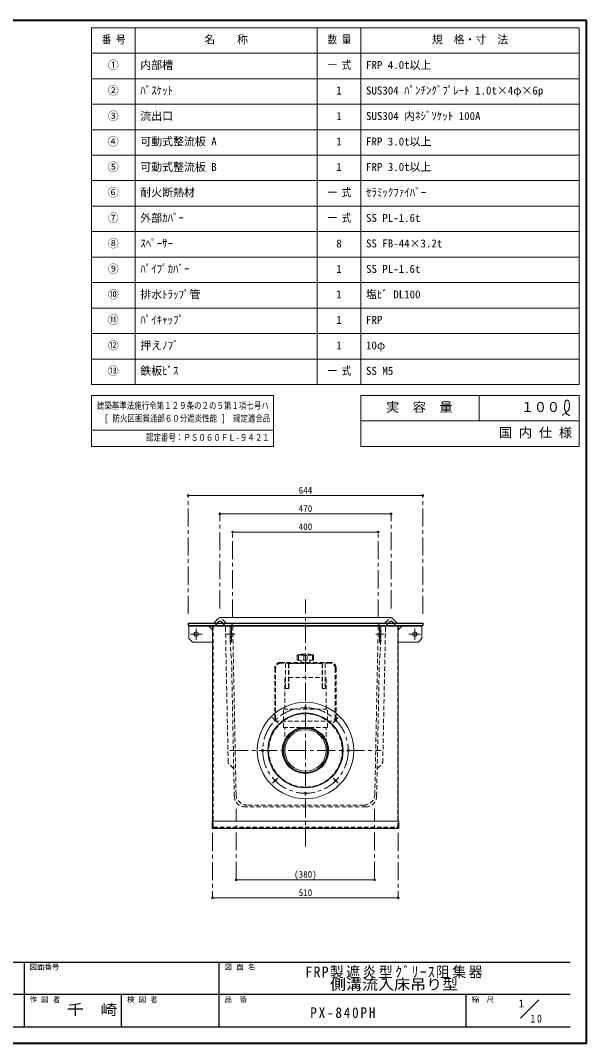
# Model space of a CAD drawing. Units: millimetres at full size, sheet at 1:10; details may follow other scales. Extents: x -2096 to 1954, y -1403 to 1407.
# Drawn here: x 399 to 1954, y -1403 to 1407 of the extents above; entities that cross this region are included whole.
import ezdxf
from ezdxf.enums import TextEntityAlignment as Align

# ---------------------------------------------------------------- set-up
doc = ezdxf.new("R2010")
doc.units = ezdxf.units.MM
doc.header["$LTSCALE"] = 10
doc.header["$PDMODE"] = 32
doc.header["$PDSIZE"] = 5
doc.linetypes.add('CHAIN1', pattern=[8, 5, -1, 1, -1])
doc.linetypes.add('DASHED1', pattern=[1.8, 1.2, -0.6])
doc.layers.add('0-0_ﾚｲﾔ1', color=4, linetype='Continuous', lineweight=9)
doc.styles.add('ＭＳ ゴシック', font='')
doc.styles.get('ＭＳ ゴシック').set_extended_font_data('MS Gothic')

msp = doc.modelspace()

# ---------------------------------------------------------------- linework, layer by layer
at = {"layer": '0-0_ﾚｲﾔ1', "color": 1, "lineweight": 40}
for p, q in [((1953.99, 1406.88), (-2096.01, 1406.88)), ((1953.99, -1403.12), (1953.99, 1406.88)), ((1953.99, -1403.12), (-2096.01, -1403.12))]:
    msp.add_line(p, q, dxfattribs=at)
at = {"layer": '0-0_ﾚｲﾔ1', "color": 3, "lineweight": 18}
for p, q in [((593.99, 406.88), (593.99, 1386.88)), ((713.99, 406.88), (713.99, 1386.88)), ((1213.99, 406.88), (1213.99, 1386.88)), ((1333.99, 406.88), (1333.99, 1386.88)), ((1933.99, 1316.88), (593.99, 1316.88)), ((1933.99, 1246.88), (593.99, 1246.88)), ((1933.99, 1176.88), (593.99, 1176.88)), ((1933.99, 1106.88), (593.99, 1106.88)), ((1933.99, 1036.88), (593.99, 1036.88)), ((1933.99, 966.88), (593.99, 966.88)), ((1933.99, 896.88), (593.99, 896.88)), ((1933.99, 826.88), (593.99, 826.88)), ((1933.99, 756.88), (593.99, 756.88)), ((1933.99, 686.88), (593.99, 686.88)), ((1933.99, 616.88), (593.99, 616.88)), ((1933.99, 546.88), (593.99, 546.88)), ((1933.99, 476.88), (593.99, 476.88)), ((1933.99, 406.88), (593.99, 406.88)), ((1093.99, 376.88), (593.99, 376.88)), ((593.99, 236.88), (593.99, 376.88)), ((1093.99, 236.88), (1093.99, 376.88)), ((1333.99, 236.88), (1333.99, 376.88)), ((1658.99, 306.88), (1658.99, 376.88)), ((1093.99, 281.88), (593.99, 281.88)), ((1933.99, 306.88), (1333.99, 306.88)), ((1093.99, 236.88), (593.99, 236.88)), ((1933.99, 236.88), (1333.99, 236.88))]:
    msp.add_line(p, q, dxfattribs=at)
at = {"layer": '0-0_ﾚｲﾔ1', "linetype": 'CHAIN1'}
for p, q in [((859.99, -223.12), (859.99, 101.88)), ((1503.99, -223.12), (1503.99, 101.88)), ((946.99, -208.12), (946.99, 51.88)), ((1416.99, -208.12), (1416.99, 51.88)), ((981.99, -233.12), (981.99, 1.88)), ((1381.99, -233.12), (1381.99, 1.88)), ((1181.99, -862.12), (1181.99, -183.12)), ((865.99, -278.72), (897.99, -278.72)), ((881.99, -294.72), (881.99, -262.72)), ((965.39, -278.72), (988.59, -278.72)), ((1398.59, -278.72), (1375.39, -278.72)), ((1497.99, -278.72), (1465.99, -278.72)), ((1481.99, -294.72), (1481.99, -262.72)), ((1091.83, -507.97), (1105.97, -522.11)), ((1258, -522.11), (1272.14, -507.97)), ((974.49, -598.12), (1389.49, -598.12)), ((1091.83, -688.28), (1105.97, -674.14)), ((1258, -674.14), (1272.14, -688.28)), ((991.99, -953.12), (991.99, -758.12)), ((1371.99, -953.12), (1371.99, -758.12)), ((926.99, -824.72), (926.99, -1003.12)), ((1436.99, -824.72), (1436.99, -1003.12))]:
    msp.add_line(p, q, dxfattribs=at)
at = {"layer": '0-0_ﾚｲﾔ1'}
for p, q in [((1503.99, 101.88), (859.99, 101.88)), ((946.99, 51.88), (1416.99, 51.88)), ((981.99, 1.88), (1381.99, 1.88)), ((861.99, -256.72), (861.99, -290.72)), ((926.99, -266.72), (916.99, -256.72)), ((1436.99, -266.72), (1446.99, -256.72)), ((1501.99, -256.72), (1501.99, -290.72)), ((861.99, -290.72), (871.99, -300.72)), ((871.99, -300.72), (926.99, -300.72)), ((1491.99, -300.72), (1436.99, -300.72)), ((1501.99, -290.72), (1491.99, -300.72)), ((991.99, -953.12), (1371.99, -953.12)), ((926.99, -1003.12), (1436.99, -1003.12))]:
    msp.add_line(p, q, dxfattribs=at)
at = {"layer": '0-0_ﾚｲﾔ1', "color": 5, "lineweight": 25}
for p, q in [((859.99, -248.12), (1503.99, -248.12)), ((859.99, -248.12), (859.99, -255.12)), ((1503.99, -248.12), (1503.99, -255.12)), ((859.99, -255.12), (1503.99, -255.12))]:
    msp.add_line(p, q, dxfattribs=at)
at = {"layer": '0-0_ﾚｲﾔ1', "color": 7, "lineweight": 18}
for p, q in [((931.67, -246.62), (943.41, -234.62)), ((946.99, -233.12), (1416.99, -233.12)), ((1432.31, -246.62), (1420.56, -234.62)), ((861.99, -255.12), (861.99, -256.72)), ((861.99, -256.72), (1501.99, -256.72)), ((926.99, -258.32), (926.99, -792.12)), ((975.39, -256.72), (975.39, -300.72)), ((978.59, -256.72), (978.59, -300.72)), ((1385.39, -256.72), (1385.39, -300.72)), ((1388.59, -256.72), (1388.59, -300.72)), ((1436.99, -257.52), (1436.99, -792.12)), ((1501.99, -255.12), (1501.99, -256.72)), ((975.39, -300.72), (978.59, -300.72)), ((1388.59, -300.72), (1385.39, -300.72)), ((1438.59, -792.12), (925.39, -792.12)), ((925.39, -810.52), (925.39, -792.12)), ((926.99, -812.12), (1436.99, -812.12)), ((1438.59, -810.52), (1438.59, -792.12)), ((1772.77, -1333.63), (1823.27, -1283.12))]:
    msp.add_line(p, q, dxfattribs=at)
at = {"layer": '0-0_ﾚｲﾔ1', "linetype": 'DASHED1'}
for p, q in [((934.61, -253.62), (943.41, -244.63)), ((962.31, -246.62), (950.56, -234.62)), ((959.36, -253.62), (950.56, -244.63)), ((1401.67, -246.62), (1413.41, -234.62)), ((1404.61, -253.62), (1413.41, -244.63)), ((1429.36, -253.62), (1420.56, -244.63)), ((928.59, -808.12), (928.59, -258.32)), ((969.64, -631.1), (962.12, -255.12)), ((975.22, -260.02), (976.69, -333.12)), ((975.39, -272.72), (978.59, -272.72)), ((991.4, -718.72), (982.18, -257.92)), ((1372.58, -718.72), (1381.79, -257.92)), ((1388.59, -272.72), (1385.39, -272.72)), ((1388.75, -260.02), (1387.29, -333.12)), ((1394.33, -631.1), (1401.85, -255.12)), ((1435.39, -256.72), (1435.39, -808.12)), ((975.39, -284.72), (978.59, -284.72)), ((1388.59, -284.72), (1385.39, -284.72)), ((976.69, -333.12), (978.99, -348.12)), ((1159.59, -336.93), (1159.59, -350.12)), ((1162.59, -336.93), (1159.59, -336.93)), ((1168.29, -334.21), (1160.38, -335.95)), ((1162.59, -336.93), (1162.59, -350.12)), ((1169.15, -334.12), (1194.83, -334.12)), ((1177.15, -336.93), (1177.15, -350.12)), ((1186.83, -336.93), (1177.15, -336.93)), ((1186.83, -336.93), (1186.83, -350.12)), ((1195.68, -334.21), (1203.6, -335.95)), ((1201.39, -336.93), (1201.39, -350.12)), ((1387.29, -333.12), (1384.99, -348.12)), ((986.5, -723.72), (978.99, -348.12)), ((1250.99, -356.12), (1112.99, -356.12)), ((1248.99, -358.12), (1114.99, -358.12)), ((1127.58, -359.62), (1127.58, -428.12)), ((1135.08, -359.62), (1135.08, -428.12)), ((1136.37, -360.62), (1136.37, -428.12)), ((1137.37, -359.62), (1178.59, -359.62)), ((1204.38, -350.12), (1159.59, -350.12)), ((1169.99, -350.12), (1169.99, -356.12)), ((1178.59, -358.12), (1178.59, -359.62)), ((1185.38, -358.12), (1185.38, -359.62)), ((1226.6, -359.62), (1185.38, -359.62)), ((1193.99, -350.12), (1193.99, -356.12)), ((1227.6, -360.62), (1227.6, -428.12)), ((1228.9, -359.62), (1228.9, -428.12)), ((1236.4, -359.62), (1236.4, -428.12)), ((1377.48, -723.72), (1384.99, -348.12)), ((1097.99, -371.12), (1097.99, -518.12)), ((1099.99, -373.12), (1099.99, -518.12)), ((1263.99, -373.12), (1263.99, -518.12)), ((1265.99, -371.12), (1265.99, -518.12)), ((1124.99, -398.12), (1127.58, -398.12)), ((1124.99, -485.12), (1124.99, -398.12)), ((1136.37, -398.12), (1227.6, -398.12)), ((1236.4, -398.12), (1238.99, -398.12)), ((1238.99, -485.12), (1238.99, -398.12)), ((1127.58, -428.12), (1136.37, -428.12)), ((1236.4, -428.12), (1227.6, -428.12)), ((1121.49, -485.12), (1242.49, -485.12)), ((1121.49, -535.12), (1121.49, -485.12)), ((1242.49, -535.12), (1242.49, -485.12)), ((1097.99, -518.12), (1265.99, -518.12)), ((1121.49, -535.12), (1242.49, -535.12)), ((1124.99, -577.84), (1124.99, -535.12)), ((1238.99, -577.84), (1238.99, -535.12)), ((983.5, -646.69), (971.14, -634.55)), ((1380.48, -646.69), (1392.84, -634.55)), ((1347.44, -753.12), (1016.54, -753.12)), ((1342.53, -748.12), (1021.45, -748.12)), ((926.99, -809.72), (926.99, -792.12)), ((927.79, -810.52), (1436.19, -810.52)), ((929.39, -808.92), (1434.59, -808.92)), ((946.99, -808.92), (946.99, -810.52)), ((1416.99, -808.92), (1416.99, -810.52)), ((1436.99, -809.72), (1436.99, -792.12))]:
    msp.add_line(p, q, dxfattribs=at)
at = {"layer": '0-0_ﾚｲﾔ1', "color": 7, "linetype": 'DASHED1', "lineweight": 18}
for p, q in [((962.12, -255.12), (962.12, -255.05)), ((1401.85, -255.12), (1401.85, -255.05))]:
    msp.add_line(p, q, dxfattribs=at)
at = {"layer": '0-0_ﾚｲﾔ1', "color": 6, "lineweight": 25}
for p, q in [((-2051.01, -1179.55), (1908.99, -1179.55)), ((408.99, -1179.55), (408.99, -1358.12)), ((944.7, -1358.12), (944.7, -1179.55)), ((1908.99, -1268.84), (-126.73, -1268.84)), ((676.84, -1358.12), (676.84, -1268.84)), ((1623.27, -1358.12), (1623.27, -1268.84)), ((1908.99, -1358.12), (-2051.01, -1358.12))]:
    msp.add_line(p, q, dxfattribs=at)
at = {"layer": '0-0_ﾚｲﾔ1', "color": 3, "lineweight": 18}
for points in [[(1933.99, 406.88), (1933.99, 1386.88), (593.99, 1386.88)], [(1933.99, 236.88), (1933.99, 376.88), (1333.99, 376.88)], [(1887.2, 322.52), (1888.29, 323.15), (1890.16, 324.24), (1892.01, 325.35), (1893.84, 326.51), (1895.62, 327.73), (1897.36, 329.03), (1898.35, 329.83), (1899.07, 330.45), (1900.27, 331.56), (1901.42, 332.74), (1902.48, 333.98), (1903.45, 335.29), (1904.3, 336.67), (1904.74, 337.5), (1905.05, 338.18), (1905.53, 339.38), (1905.93, 340.61), (1906.25, 341.87), (1906.49, 343.15), (1906.67, 344.43), (1906.75, 345.18), (1906.81, 345.95), (1906.86, 347.27), (1906.88, 348.6), (1906.86, 349.93), (1906.82, 351.27), (1906.77, 352.61), (1906.75, 353.4), (1906.73, 354.23), (1906.67, 355.65), (1906.56, 357.07), (1906.34, 358.46), (1905.96, 359.81), (1905.37, 361.09), (1904.92, 361.8), (1904.63, 362.18), (1904.08, 362.8), (1903.45, 363.36), (1902.78, 363.81)], [(1902.78, 363.81), (1902.07, 364.15), (1901.33, 364.33), (1900.9, 364.36), (1900.55, 364.34), (1899.94, 364.21), (1899.34, 363.97), (1898.76, 363.65), (1898.22, 363.26), (1897.71, 362.81), (1897.43, 362.53), (1897.05, 362.1), (1896.47, 361.31), (1895.99, 360.48), (1895.6, 359.6), (1895.27, 358.7), (1895.01, 357.78), (1894.87, 357.24), (1894.73, 356.56), (1894.52, 355.38), (1894.35, 354.2), (1894.22, 353.01), (1894.12, 351.82), (1894.02, 350.62), (1893.96, 349.93), (1893.89, 349.1), (1893.77, 347.67), (1893.67, 346.24), (1893.61, 344.81), (1893.61, 343.39), (1893.69, 341.97), (1893.78, 341.16), (1893.88, 340.45), (1894.12, 339.23), (1894.43, 338.03), (1894.8, 336.84), (1895.22, 335.67), (1895.69, 334.51), (1895.97, 333.85), (1896.18, 333.37)], [(1896.18, 333.37), (1896.56, 332.56), (1896.96, 331.75), (1897.37, 330.95), (1897.81, 330.16), (1898.26, 329.37), (1898.53, 328.92), (1898.85, 328.38), (1899.44, 327.48), (1900.07, 326.61), (1900.74, 325.78), (1901.46, 325.02), (1902.25, 324.33), (1902.73, 323.98), (1903.15, 323.72), (1903.9, 323.31), (1904.68, 322.96), (1905.49, 322.66), (1906.33, 322.38), (1907.17, 322.12), (1907.66, 321.97)]]:
    msp.add_lwpolyline(points, dxfattribs=at)
at = {"layer": '0-0_ﾚｲﾔ1', "linetype": 'DASHED1'}
msp.add_lwpolyline([(1201.39, -336.93), (1204.38, -336.93), (1204.38, -350.12)], dxfattribs=at)
at = {"layer": '0-0_ﾚｲﾔ1'}
for centre, radius in [((881.99, -278.72), 6), ((1481.99, -278.72), 6), ((1181.99, -598.12), 60.5), ((1181.99, -598.12), 57)]:
    msp.add_circle(centre, radius, dxfattribs=at)
at = {"layer": '0-0_ﾚｲﾔ1', "color": 7, "lineweight": 18}
for centre, radius in [((1181.99, -598.12), 132.5), ((1181.99, -480.62), 3), ((1098.9, -515.04), 3), ((1265.07, -515.04), 3), ((1064.49, -598.12), 3), ((1299.49, -598.12), 3), ((1098.9, -681.21), 3), ((1265.07, -681.21), 3), ((1181.99, -715.62), 3)]:
    msp.add_circle(centre, radius, dxfattribs=at)
at = {"layer": '0-0_ﾚｲﾔ1', "linetype": 'CHAIN1'}
msp.add_circle((1181.99, -598.12), 117.5, dxfattribs=at)
at = {"layer": '0-0_ﾚｲﾔ1', "color": 5, "lineweight": 25}
for radius in [102.5, 63]:
    msp.add_circle((1181.99, -598.12), radius, dxfattribs=at)
at = {"layer": '0-0_ﾚｲﾔ1', "color": 7, "linetype": 'DASHED1', "lineweight": 18}
msp.add_circle((1181.99, -598.12), 100.9, dxfattribs=at)
at = {"layer": '0-0_ﾚｲﾔ1', "color": 7, "lineweight": 18}
for centre, radius, start, end in [((928.1, -243.12), 5, 270, 315.6053), ((946.99, -238.12), 5, 90, 135.6053), ((1416.99, -238.12), 5, 44.3947, 90), ((1435.88, -243.12), 5, 224.3947, 270), ((926.19, -257.52), 0.8, 0, 90), ((1437.79, -257.52), 0.8, 90, 180), ((926.99, -810.52), 1.6, 180, 270), ((1436.99, -810.52), 1.6, 270, 0)]:
    msp.add_arc(centre, radius, start, end, dxfattribs=at)
at = {"layer": '0-0_ﾚｲﾔ1', "linetype": 'DASHED1'}
for centre, radius, start, end in [((946.99, -248.13), 5, 44.3947, 135.6053), ((946.99, -238.12), 5, 44.3947, 90), ((965.88, -243.12), 5, 224.3947, 270), ((972.19, -258.12), 10, 1.14576, 90), ((1391.79, -258.12), 10, 90, 178.85424), ((1398.1, -243.12), 5, 270, 315.6053), ((1416.99, -238.12), 5, 90, 135.6053), ((1416.99, -248.13), 5, 44.3947, 135.6053), ((926.99, -256.72), 1.6, 0, 90), ((931.04, -250.12), 5, 270, 315.6053), ((962.94, -250.12), 5, 224.3947, 270), ((970.23, -260.12), 5, 1.14576, 90), ((1393.75, -260.12), 5, 90, 178.85424), ((1401.04, -250.12), 5, 270, 315.6053), ((1432.94, -250.12), 5, 224.3947, 270), ((1436.99, -256.72), 1.6, 90, 180), ((1160.59, -336.93), 1, 102.36697, 180), ((1169.87, -369.47), 33.35, 77.38992, 102.61008), ((1169.15, -338.12), 4, 90, 102.36697), ((1194.11, -369.47), 33.35, 77.38992, 102.61008), ((1194.83, -338.12), 4, 77.63303, 90), ((1203.38, -336.93), 1, 0, 77.63303), ((1112.99, -371.12), 15, 90, 180), ((1114.99, -373.12), 15, 90, 180), ((1129.08, -359.62), 1.5, 90, 180), ((1136.58, -359.62), 1.5, 90, 180), ((1137.37, -360.62), 1, 90, 180), ((1226.6, -360.62), 1, 0, 90), ((1227.4, -359.62), 1.5, 0, 90), ((1234.9, -359.62), 1.5, 0, 90), ((1248.99, -373.12), 15, 0, 90), ((1250.99, -371.12), 15, 0, 90), ((974.64, -630.99), 5, 181.2499, 225.52081), ((1389.33, -630.99), 5, 314.47919, 358.7501), ((979.99, -650.26), 5, 1.04163, 45.52081), ((1383.98, -650.26), 5, 134.47919, 178.95837), ((1016.54, -723.12), 30, 181.04163, 270), ((1021.45, -718.12), 30, 181.04163, 270), ((1342.53, -718.12), 30, 270, 358.95837), ((1347.44, -723.12), 30, 270, 358.95837), ((928.59, -808.92), 1.6, 180, 270), ((927.79, -809.72), 0.8, 180, 270), ((929.39, -808.12), 0.8, 180, 270), ((1434.59, -808.12), 0.8, 270, 0), ((1435.39, -808.92), 1.6, 270, 0), ((1436.19, -809.72), 0.8, 270, 0)]:
    msp.add_arc(centre, radius, start, end, dxfattribs=at)
at = {"layer": '0-0_ﾚｲﾔ1', "color": 1}
for p in [(859.99, 101.88), (1503.99, 101.88), (946.99, 51.88), (1416.99, 51.88), (981.99, 1.88), (1381.99, 1.88), (991.99, -953.12), (1371.99, -953.12), (926.99, -1003.12), (1436.99, -1003.12)]:
    msp.add_point(p, dxfattribs=at)

# ---------------------------------------------------------------- texts
at = {"layer": '0-0_ﾚｲﾔ1', "color": 7, "style": 'ＭＳ ゴシック'}
for s, height, width, p in [('番 号', 21.99, 0.85, (622.74, 1336.88)), ('数 量', 21.99, 0.85, (1242.74, 1336.88)), ('一 式', 21.99, 0.85, (1242.74, 1266.88)), ('一 式', 21.99, 0.85, (1242.74, 916.88)), ('一 式', 21.99, 0.85, (1242.74, 846.88)), ('一 式', 21.99, 0.85, (1242.74, 426.88)), ('建築基準法施行令第１２９条の２の５第１項七号ハ', 18.33, 0.8, (608.99, 334.38)), ('実\u3000容\u3000量', 25.66, 1.05, (1402.74, 324.38)), ('１００', 27.49, 0.95, (1773.99, 323.13)), ('[ 防火区画貫通部６０分遮炎性能 ]\u3000規定適合品', 18.33, 0.8, (628.99, 299.38)), ('国 内 仕 様', 25.66, 1.05, (1712.74, 254.38)), ('認定番号：ＰＳ０６０ＦＬ-９４２１', 18.33, 0.8, (743.99, 246.88)), ('側溝流入床吊り型', 29.33, 1.1, (1249.34, -1264.19)), ('千\u3000崎', 29.33, 1.15, (526.84, -1333.48))]:
    msp.add_text(s, height=height, dxfattribs=dict(at, width=width)).set_placement(p, align=Align.BOTTOM_LEFT)
for s, height, p in [('名\u3000\u3000称', 21.99, (903.99, 1336.88)), ('規\u3000格・寸\u3000法', 21.99, (1528.99, 1336.88)), ('①', 21.99, (638.99, 1266.88)), ('内部槽', 21.99, (728.27, 1266.88)), ('FRP 4.0t以上', 21.99, (1348.27, 1266.88)), ('②', 21.99, (638.99, 1196.88)), ('ﾊﾞｽｹｯﾄ', 21.99, (728.27, 1196.88)), ('1', 21.99, (1266.49, 1196.88)), ('SUS304 ﾊﾟﾝﾁﾝｸﾞﾌﾟﾚｰﾄ 1.0t×4φ×6p', 21.99, (1348.27, 1196.88)), ('③', 21.99, (638.99, 1126.88)), ('流出口', 21.99, (728.27, 1126.88)), ('1', 21.99, (1266.49, 1126.88)), ('SUS304 内ﾈｼﾞｿｹｯﾄ 100A', 21.99, (1348.27, 1126.88)), ('④', 21.99, (638.99, 1056.88)), ('可動式整流板 A', 21.99, (728.27, 1056.88)), ('1', 21.99, (1266.49, 1056.88)), ('FRP 3.0t以上', 21.99, (1348.27, 1056.88)), ('⑤', 21.99, (638.99, 986.88)), ('可動式整流板 B', 21.99, (728.27, 986.88)), ('1', 21.99, (1266.49, 986.88)), ('FRP 3.0t以上', 21.99, (1348.27, 986.88)), ('⑥', 21.99, (638.99, 916.88)), ('耐火断熱材', 21.99, (728.27, 916.88)), ('ｾﾗﾐｯｸﾌｧｲﾊﾞｰ', 21.99, (1348.27, 916.88)), ('⑦', 21.99, (638.99, 846.88)), ('外部ｶﾊﾞｰ', 21.99, (728.27, 846.88)), ('SS PL-1.6t', 21.99, (1348.27, 846.88)), ('⑧', 21.99, (638.99, 776.88)), ('ｽﾍﾟｰｻｰ', 21.99, (728.27, 776.88)), ('8', 21.99, (1266.49, 776.88)), ('SS FB-44×3.2t', 21.99, (1348.27, 776.88)), ('⑨', 21.99, (638.99, 706.88)), ('ﾊﾟｲﾌﾟｶﾊﾞｰ', 21.99, (728.27, 706.88)), ('1', 21.99, (1266.49, 706.88)), ('SS PL-1.6t', 21.99, (1348.27, 706.88)), ('⑩', 21.99, (638.99, 636.88)), ('排水ﾄﾗｯﾌﾟ管', 21.99, (728.27, 636.88)), ('1', 21.99, (1266.49, 636.88)), ('塩ﾋﾞ DL100', 21.99, (1348.27, 636.88)), ('⑪', 21.99, (638.99, 566.88)), ('ﾊﾟｲｷｬｯﾌﾟ', 21.99, (728.27, 566.88)), ('1', 21.99, (1266.49, 566.88)), ('FRP', 21.99, (1348.27, 566.88)), ('⑫', 21.99, (638.99, 496.88)), ('押えﾉﾌﾞ', 21.99, (728.27, 496.88)), ('1', 21.99, (1266.49, 496.88)), ('10φ', 21.99, (1348.27, 496.88)), ('⑬', 21.99, (638.99, 426.88)), ('鉄板ﾋﾞｽ', 21.99, (728.27, 426.88)), ('SS M5', 21.99, (1348.27, 426.88)), ('644', 18.33, (1163.24, 101.88)), ('470', 18.33, (1163.24, 51.88)), ('400', 18.33, (1163.24, 1.88)), ('(380)', 18.33, (1150.74, -953.12)), ('510', 18.33, (1163.24, -1003.12)), ('図面番号', 14.66, (423.99, -1204.55)), ('図 面 名', 14.66, (959.7, -1204.55)), ('作 図 者', 14.66, (423.99, -1293.84)), ('検 図 者', 14.66, (691.84, -1293.84)), ('品\u3000番', 14.66, (959.7, -1293.84)), ('縮\u3000尺', 14.66, (1638.27, -1293.84)), ('1', 21.99, (1767.69, -1310.64))]:
    msp.add_text(s, height=height, dxfattribs=at).set_placement(p, align=Align.BOTTOM_LEFT)
at = {"layer": '0-0_ﾚｲﾔ1', "color": 7, "attachment_point": 7, "style": 'ＭＳ ゴシック'}
for s, insert, char_height in [('\\T1.18;\\W0.95;FRP製遮炎型ｸﾞﾘｰｽ阻集器', (1181.84, -1224.19), 29.33), ('\\T1.28;\\W0.9;PX-840PH', (1195.24, -1333.48), 29.33), ('\\T1.36;\\W0.9;10', (1799.66, -1346.02), 21.99)]:
    msp.add_mtext(s, dxfattribs=dict(at, insert=insert, char_height=char_height))

doc.saveas('drawing.dxf')
